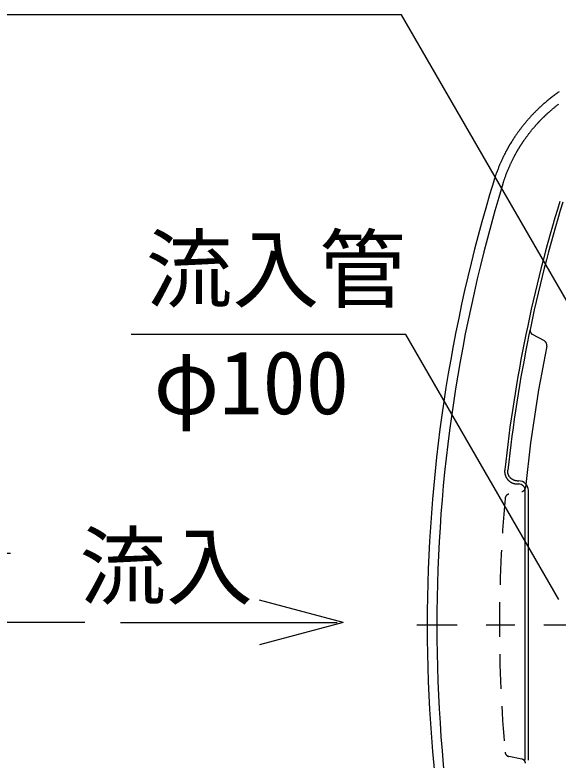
# Model space of a CAD drawing. Units: millimetres, scale not verified. Extents: x -22990 to 8910, y -6308 to 6308.
# Drawn here: x -6638 to -6074, y 455 to 1229 of the extents above; entities that cross this region are included whole.
import ezdxf
from ezdxf.enums import TextEntityAlignment as Align

# ---------------------------------------------------------------- set-up
doc = ezdxf.new("R2010")
doc.units = ezdxf.units.MM
doc.header["$LTSCALE"] = 30
doc.linetypes.add('CHAIN1', pattern=[8, 5, -1, 1, -1])
doc.linetypes.add('DASHED1', pattern=[1.8, 1.2, -0.6])
doc.layers.add('0-2_空気管', color=3, linetype='Continuous', lineweight=25)
doc.styles.add('ＭＳ ゴシック', font='')
doc.styles.get('ＭＳ ゴシック').set_extended_font_data('MS Gothic')

msp = doc.modelspace()

# ---------------------------------------------------------------- linework, layer by layer
at = {"layer": '0-2_空気管'}
for p, q in [((-6236.71, 1228.62), (-6791.89, 1228.62)), ((-5937.83, 710.96), (-6236.71, 1228.62)), ((-6088.39, 890.08), (-6100.68, 896.77)), ((-6116.78, 744.61), (-6114.91, 744.61)), ((-6116.79, 741.41), (-6114.88, 741.41)), ((-6108.26, 454.61), (-6108.26, 734.62)), ((-6105.06, 454.61), (-6105.06, 734.62))]:
    msp.add_line(p, q, dxfattribs=at)
at = {"layer": '0-2_空気管', "linetype": 'DASHED1'}
for p, q in [((-6127.5, 729.75), (-6127.59, 729.68)), ((-6125.9, 730.67), (-6125.98, 730.64)), ((-6125.75, 730.71), (-6125.9, 730.67)), ((-6111.98, 455.73), (-6125.27, 458.41))]:
    msp.add_line(p, q, dxfattribs=at)
at = {"layer": '0-2_空気管', "color": 4}
for p, q in [((-6297.4, 597.52), (-6384.33, 620.82)), ((-6528.59, 597.52), (-6303.63, 597.52)), ((-6297.4, 597.52), (-6384.33, 574.23))]:
    msp.add_line(p, q, dxfattribs=at)
at = {"layer": '0-2_空気管', "linetype": 'CHAIN1'}
msp.add_line((-3058.98, 594.61), (-6220.95, 594.61), dxfattribs=at)
at = {"layer": '0-2_空気管'}
for points in [[(-6074.28, 1147.86), (-6075.35, 1147.11), (-6076.38, 1146.37), (-6077.38, 1145.65), (-6078.34, 1144.94), (-6079.27, 1144.24), (-6080.18, 1143.55), (-6081.07, 1142.86), (-6081.94, 1142.17), (-6082.81, 1141.48), (-6083.66, 1140.79), (-6084.52, 1140.09), (-6085.36, 1139.39), (-6086.18, 1138.71), (-6086.98, 1138.03), (-6087.75, 1137.37), (-6088.5, 1136.72), (-6089.21, 1136.1), (-6089.89, 1135.51), (-6090.54, 1134.93), (-6091.16, 1134.37), (-6091.77, 1133.83), (-6092.36, 1133.28), (-6092.95, 1132.74), (-6093.53, 1132.18), (-6094.13, 1131.62), (-6094.74, 1131.04), (-6095.36, 1130.44), (-6095.98, 1129.83), (-6096.61, 1129.21), (-6097.23, 1128.59), (-6097.85, 1127.98), (-6098.46, 1127.37), (-6099.05, 1126.77), (-6099.62, 1126.18), (-6100.18, 1125.6), (-6100.73, 1125.02), (-6101.27, 1124.45), (-6101.8, 1123.88), (-6102.34, 1123.29)], [(-6073.17, 1148.63), (-6074.28, 1147.86)], [(-6084.97, 1126.48), (-6084.66, 1126.77), (-6084.32, 1127.07), (-6083.98, 1127.39), (-6083.61, 1127.71), (-6083.24, 1128.04), (-6082.86, 1128.39), (-6082.47, 1128.73), (-6082.07, 1129.08), (-6081.67, 1129.43), (-6081.25, 1129.79), (-6080.82, 1130.16), (-6080.37, 1130.54), (-6079.91, 1130.93), (-6079.42, 1131.34), (-6078.91, 1131.76), (-6078.37, 1132.21), (-6077.8, 1132.66), (-6077.22, 1133.14), (-6076.62, 1133.62), (-6076.01, 1134.1), (-6075.4, 1134.59), (-6074.78, 1135.07), (-6074.16, 1135.55), (-6073.55, 1136.02)], [(-6102.34, 1123.29), (-6102.88, 1122.7), (-6103.44, 1122.09), (-6104, 1121.46), (-6104.57, 1120.82), (-6105.14, 1120.17), (-6105.72, 1119.51), (-6106.3, 1118.84), (-6106.86, 1118.18), (-6107.42, 1117.53), (-6107.96, 1116.88), (-6108.49, 1116.25), (-6109, 1115.64), (-6109.5, 1115.03), (-6109.99, 1114.42), (-6110.47, 1113.82), (-6110.95, 1113.22), (-6111.43, 1112.61), (-6111.91, 1111.99), (-6112.39, 1111.37), (-6112.87, 1110.73), (-6113.35, 1110.1), (-6113.82, 1109.47), (-6114.29, 1108.84), (-6114.74, 1108.23), (-6115.18, 1107.63), (-6115.59, 1107.06), (-6115.99, 1106.51), (-6116.37, 1105.99), (-6116.72, 1105.48), (-6117.07, 1104.99), (-6117.4, 1104.51), (-6117.72, 1104.04), (-6118.04, 1103.58), (-6118.35, 1103.12), (-6118.66, 1102.66), (-6118.97, 1102.21), (-6119.27, 1101.75), (-6119.57, 1101.31), (-6119.86, 1100.87)], [(-6093.67, 1117.92), (-6093.41, 1118.2), (-6093.16, 1118.46), (-6092.92, 1118.71), (-6092.69, 1118.96), (-6092.47, 1119.19), (-6092.26, 1119.41), (-6092.05, 1119.62), (-6091.85, 1119.82), (-6091.66, 1120.03), (-6091.46, 1120.22), (-6090.88, 1120.81), (-6090.32, 1121.37), (-6090.14, 1121.55), (-6089.97, 1121.72), (-6089.81, 1121.89), (-6089.65, 1122.04), (-6089.5, 1122.19), (-6089.35, 1122.34), (-6089.05, 1122.63), (-6088.9, 1122.77), (-6088.75, 1122.92), (-6088.59, 1123.08), (-6088.42, 1123.24), (-6088.24, 1123.41), (-6088.06, 1123.59), (-6087.88, 1123.77), (-6087.68, 1123.95), (-6087.49, 1124.14), (-6087.29, 1124.32), (-6087.1, 1124.51), (-6086.89, 1124.7), (-6086.69, 1124.89), (-6086.49, 1125.09), (-6086.27, 1125.29), (-6086.04, 1125.5), (-6085.8, 1125.72), (-6085.54, 1125.96), (-6085.27, 1126.21), (-6084.97, 1126.48)], [(-6106.79, 1102.17), (-6106.43, 1102.66), (-6106.06, 1103.16), (-6105.67, 1103.68), (-6105.27, 1104.21), (-6104.86, 1104.75), (-6104.44, 1105.29), (-6104.02, 1105.84), (-6103.61, 1106.37), (-6103.2, 1106.89), (-6102.8, 1107.4), (-6102.4, 1107.89), (-6102.03, 1108.37), (-6101.65, 1108.83), (-6101.29, 1109.27), (-6100.93, 1109.71), (-6100.57, 1110.14), (-6100.22, 1110.56), (-6099.87, 1110.98), (-6099.52, 1111.39), (-6099.16, 1111.81), (-6098.81, 1112.22), (-6098.47, 1112.62), (-6098.13, 1113.01), (-6097.79, 1113.39), (-6097.47, 1113.75), (-6097.16, 1114.1), (-6096.87, 1114.44), (-6096.58, 1114.75), (-6096.31, 1115.06), (-6096.04, 1115.36), (-6095.78, 1115.65), (-6095.53, 1115.93), (-6095.26, 1116.21), (-6095, 1116.5), (-6094.74, 1116.78), (-6094.47, 1117.07), (-6094.2, 1117.36), (-6093.94, 1117.64), (-6093.67, 1117.92)], [(-6119.86, 1100.87), (-6120.14, 1100.44), (-6120.41, 1100.03), (-6120.67, 1099.63), (-6120.91, 1099.25), (-6121.15, 1098.89), (-6121.37, 1098.53), (-6121.59, 1098.19), (-6122.02, 1097.51), (-6122.23, 1097.17), (-6122.45, 1096.82), (-6122.67, 1096.46), (-6122.89, 1096.09), (-6123.58, 1094.97), (-6123.8, 1094.59), (-6124.02, 1094.22), (-6124.24, 1093.86), (-6124.45, 1093.51), (-6124.65, 1093.16), (-6124.85, 1092.82), (-6125.05, 1092.48), (-6125.24, 1092.14), (-6125.44, 1091.8), (-6125.64, 1091.44), (-6125.84, 1091.09), (-6126.05, 1090.72), (-6126.26, 1090.35), (-6126.47, 1089.97), (-6126.9, 1089.2), (-6127.11, 1088.82), (-6127.32, 1088.44), (-6127.52, 1088.07), (-6127.71, 1087.71), (-6127.9, 1087.35), (-6128.28, 1086.64), (-6128.47, 1086.28), (-6128.67, 1085.91), (-6128.87, 1085.53), (-6129.07, 1085.13), (-6129.29, 1084.71)], [(-6114.49, 1090.67), (-6114.36, 1090.88), (-6114.24, 1091.08), (-6114.12, 1091.27), (-6114.01, 1091.45), (-6113.9, 1091.63), (-6113.79, 1091.8), (-6113.68, 1091.98), (-6113.57, 1092.15), (-6113.46, 1092.34), (-6113.34, 1092.52), (-6113.21, 1092.72), (-6113.08, 1092.93), (-6112.95, 1093.14), (-6112.81, 1093.36), (-6112.67, 1093.58), (-6112.37, 1094.04), (-6112.23, 1094.27), (-6112.08, 1094.5), (-6111.93, 1094.73), (-6111.77, 1094.97), (-6111.61, 1095.22), (-6111.44, 1095.48), (-6111.26, 1095.75), (-6111.06, 1096.04), (-6110.86, 1096.35), (-6110.63, 1096.69), (-6110.39, 1097.04), (-6110.14, 1097.41), (-6109.88, 1097.8), (-6109.6, 1098.2), (-6109.32, 1098.62), (-6109.03, 1099.04), (-6108.73, 1099.47), (-6108.43, 1099.9), (-6108.12, 1100.34), (-6107.8, 1100.78), (-6107.47, 1101.23), (-6107.14, 1101.7), (-6106.79, 1102.17)], [(-6129.29, 1084.71), (-6129.52, 1084.27), (-6129.75, 1083.82), (-6129.98, 1083.34), (-6130.22, 1082.87), (-6130.47, 1082.38), (-6130.71, 1081.89), (-6131.2, 1080.89), (-6131.44, 1080.39), (-6131.69, 1079.87), (-6131.94, 1079.35), (-6132.19, 1078.81), (-6132.45, 1078.24), (-6132.72, 1077.66), (-6133, 1077.04), (-6133.29, 1076.4), (-6133.59, 1075.72), (-6133.9, 1075.01), (-6134.22, 1074.28), (-6134.54, 1073.53), (-6134.87, 1072.76), (-6135.2, 1071.97), (-6135.54, 1071.16), (-6135.87, 1070.35), (-6136.21, 1069.52), (-6136.54, 1068.7), (-6136.86, 1067.86), (-6137.18, 1067.04), (-6137.5, 1066.22), (-6137.8, 1065.42), (-6138.09, 1064.63), (-6138.37, 1063.86), (-6138.64, 1063.11), (-6138.89, 1062.39), (-6139.13, 1061.69), (-6139.35, 1061.03), (-6139.56, 1060.41), (-6139.75, 1059.82), (-6139.93, 1059.27), (-6140.1, 1058.76)], [(-6121.92, 1077.11), (-6121.67, 1077.61), (-6121.43, 1078.1), (-6121.18, 1078.59), (-6120.94, 1079.07), (-6120.7, 1079.55), (-6120.46, 1080.02), (-6120.22, 1080.48), (-6119.98, 1080.93), (-6119.76, 1081.36), (-6119.54, 1081.78), (-6119.34, 1082.17), (-6119.14, 1082.55), (-6118.94, 1082.91), (-6118.75, 1083.26), (-6118.57, 1083.6), (-6118.38, 1083.94), (-6118.2, 1084.27), (-6118.01, 1084.61), (-6117.63, 1085.29), (-6117.44, 1085.64), (-6117.25, 1085.98), (-6117.06, 1086.31), (-6116.87, 1086.64), (-6116.69, 1086.96), (-6116.51, 1087.26), (-6116.35, 1087.55), (-6116.19, 1087.82), (-6116.03, 1088.09), (-6115.88, 1088.35), (-6115.74, 1088.59), (-6115.59, 1088.83), (-6115.45, 1089.07), (-6115.31, 1089.31), (-6115.17, 1089.54), (-6115.03, 1089.77), (-6114.89, 1090), (-6114.75, 1090.23), (-6114.62, 1090.45), (-6114.49, 1090.67)], [(-6131.41, 1053.05), (-6131.26, 1053.52), (-6131.2, 1053.71), (-6131.13, 1053.95), (-6131.04, 1054.24), (-6130.94, 1054.56), (-6130.82, 1054.93), (-6130.69, 1055.35), (-6130.54, 1055.8), (-6130.39, 1056.3), (-6130.21, 1056.84), (-6130.01, 1057.42), (-6129.81, 1058.04), (-6129.58, 1058.7), (-6129.35, 1059.38), (-6129.1, 1060.09), (-6128.83, 1060.83), (-6128.56, 1061.59), (-6128.26, 1062.37), (-6127.96, 1063.16), (-6127.65, 1063.97), (-6127.33, 1064.78), (-6127.01, 1065.6), (-6126.68, 1066.42), (-6126.35, 1067.23), (-6126.01, 1068.03), (-6125.68, 1068.83), (-6125.35, 1069.6), (-6125.02, 1070.36), (-6124.69, 1071.1), (-6124.38, 1071.82), (-6124.07, 1072.52), (-6123.77, 1073.18), (-6123.48, 1073.82), (-6123.2, 1074.43), (-6122.93, 1075), (-6122.67, 1075.56), (-6122.41, 1076.09), (-6122.17, 1076.61), (-6121.92, 1077.11)], [(-6140.1, 1058.76), (-6140.25, 1058.3), (-6140.38, 1057.88), (-6140.5, 1057.51), (-6140.6, 1057.18), (-6140.69, 1056.89), (-6140.77, 1056.64), (-6140.97, 1055.97)], [(-6565.76, 597.52), (-6745.76, 597.52), (-6745.76, 957.52), (-6822.93, 669.52), (-6642.93, 669.52)], [(-6103.18, 902.19), (-6103.21, 902.08), (-6103.22, 902.04), (-6103.23, 901.98), (-6103.24, 901.92), (-6103.25, 901.86), (-6103.28, 901.71), (-6103.29, 901.63), (-6103.3, 901.55), (-6103.3, 901.47), (-6103.31, 901.38), (-6103.31, 901.3), (-6103.32, 901.21), (-6103.31, 901.12), (-6103.31, 901.01), (-6103.3, 900.91), (-6103.29, 900.79), (-6103.27, 900.67), (-6103.25, 900.53), (-6103.23, 900.4), (-6103.2, 900.25), (-6103.18, 900.12), (-6103.15, 899.98), (-6103.12, 899.85), (-6103.09, 899.73), (-6103.06, 899.61), (-6103.03, 899.51), (-6103, 899.41), (-6102.96, 899.32), (-6102.88, 899.14), (-6102.84, 899.05), (-6102.79, 898.96), (-6102.74, 898.86), (-6102.68, 898.76), (-6102.62, 898.66), (-6102.56, 898.56), (-6102.5, 898.46), (-6102.43, 898.37), (-6102.38, 898.28), (-6102.32, 898.2)], [(-6102.32, 898.2), (-6102.27, 898.13), (-6102.22, 898.07), (-6102.18, 898.01), (-6102.13, 897.95), (-6102.04, 897.85), (-6102, 897.8), (-6101.83, 897.63), (-6101.76, 897.57), (-6101.63, 897.44), (-6101.56, 897.38), (-6101.5, 897.32), (-6101.43, 897.27), (-6101.38, 897.22), (-6101.32, 897.18), (-6101.27, 897.14), (-6101.22, 897.1), (-6101.18, 897.07), (-6101.09, 897.01), (-6101.04, 896.98), (-6101, 896.95), (-6100.96, 896.93), (-6100.91, 896.9), (-6100.87, 896.88), (-6100.83, 896.86), (-6100.8, 896.84), (-6100.77, 896.82), (-6100.68, 896.77)], [(-6073.43, 621.51), (-6232.34, 896.74), (-6517.34, 896.74)], [(-6129.57, 756.03), (-6129.6, 755.74), (-6129.61, 755.62), (-6129.63, 755.48), (-6129.64, 755.32), (-6129.66, 755.14), (-6129.67, 754.95), (-6129.69, 754.74), (-6129.7, 754.53), (-6129.7, 754.32), (-6129.7, 754.1), (-6129.69, 753.89), (-6129.68, 753.66), (-6129.66, 753.43), (-6129.62, 753.18), (-6129.58, 752.92), (-6129.53, 752.64), (-6129.47, 752.33), (-6129.4, 752.01), (-6129.31, 751.67), (-6129.22, 751.31), (-6129.11, 750.95), (-6129.01, 750.59), (-6128.9, 750.24), (-6128.79, 749.91), (-6128.68, 749.59), (-6128.57, 749.3), (-6128.46, 749.03), (-6128.35, 748.78), (-6128.23, 748.54), (-6128.1, 748.3), (-6127.96, 748.07), (-6127.8, 747.82), (-6127.63, 747.57), (-6127.44, 747.29), (-6127.23, 747.01), (-6127, 746.71), (-6126.77, 746.42), (-6126.54, 746.13), (-6126.31, 745.85)], [(-6123.25, 747.25), (-6123.41, 747.41), (-6123.57, 747.58), (-6123.73, 747.77), (-6123.91, 747.97), (-6124.09, 748.19), (-6124.27, 748.41), (-6124.44, 748.63), (-6124.61, 748.85), (-6124.77, 749.07), (-6124.91, 749.27), (-6125.05, 749.47), (-6125.16, 749.65), (-6125.27, 749.83), (-6125.37, 750.01), (-6125.46, 750.2), (-6125.54, 750.39), (-6125.62, 750.59), (-6125.71, 750.81), (-6125.79, 751.05), (-6125.87, 751.3), (-6125.96, 751.57), (-6126.04, 751.84), (-6126.11, 752.11), (-6126.19, 752.38), (-6126.25, 752.64), (-6126.31, 752.89), (-6126.36, 753.12), (-6126.4, 753.33), (-6126.43, 753.53), (-6126.45, 753.71), (-6126.46, 753.89), (-6126.48, 754.06), (-6126.48, 754.23), (-6126.48, 754.39), (-6126.48, 754.55), (-6126.47, 754.71), (-6126.46, 754.87), (-6126.45, 755.01), (-6126.44, 755.15)], [(-6126.44, 755.15), (-6126.43, 755.27), (-6126.42, 755.38), (-6126.38, 755.69)], [(-6126.31, 745.85), (-6126.07, 745.58), (-6125.85, 745.33), (-6125.64, 745.1), (-6125.44, 744.89), (-6125.24, 744.7), (-6125.05, 744.53), (-6124.85, 744.37), (-6124.65, 744.21), (-6124.43, 744.05), (-6124.2, 743.9), (-6123.95, 743.74), (-6123.7, 743.58), (-6123.43, 743.42), (-6123.16, 743.26), (-6122.89, 743.11), (-6122.63, 742.96), (-6122.38, 742.83), (-6122.15, 742.71), (-6121.94, 742.6), (-6121.75, 742.51), (-6121.57, 742.43), (-6121.39, 742.36), (-6121.22, 742.29), (-6121.05, 742.23), (-6120.87, 742.16), (-6120.67, 742.1), (-6120.46, 742.04), (-6120.24, 741.98), (-6120.01, 741.91), (-6119.77, 741.85), (-6119.53, 741.79), (-6119.29, 741.73), (-6119.07, 741.68), (-6118.86, 741.63), (-6118.66, 741.59), (-6118.47, 741.55), (-6118.3, 741.52), (-6118.14, 741.5), (-6117.99, 741.48)], [(-6116.78, 744.61), (-6116.87, 744.62), (-6116.97, 744.62), (-6117.07, 744.62), (-6117.28, 744.63), (-6117.5, 744.65), (-6117.61, 744.66), (-6117.73, 744.68), (-6117.85, 744.7), (-6117.98, 744.72), (-6118.12, 744.75), (-6118.27, 744.78), (-6118.43, 744.81), (-6118.6, 744.85), (-6118.78, 744.9), (-6119.14, 744.99), (-6119.32, 745.04), (-6119.48, 745.09), (-6119.64, 745.14), (-6119.79, 745.18), (-6119.93, 745.23), (-6120.06, 745.28), (-6120.19, 745.33), (-6120.32, 745.38), (-6120.46, 745.45), (-6120.6, 745.52), (-6120.76, 745.6), (-6120.94, 745.69), (-6121.12, 745.79), (-6121.32, 745.9), (-6121.53, 746.01), (-6121.93, 746.25), (-6122.13, 746.38), (-6122.32, 746.5), (-6122.49, 746.61), (-6122.65, 746.73), (-6122.81, 746.85), (-6122.96, 746.98), (-6123.11, 747.11), (-6123.25, 747.25)], [(-6117.99, 741.48), (-6117.84, 741.46), (-6117.7, 741.45), (-6117.55, 741.44), (-6117.41, 741.43), (-6117.28, 741.43), (-6117.14, 741.42), (-6117.01, 741.42), (-6116.9, 741.42), (-6116.79, 741.41)]]:
    msp.add_lwpolyline(points, dxfattribs=at)
at = {"layer": '0-2_空気管', "linetype": 'DASHED1'}
for points in [[(-6127.59, 729.68), (-6127.67, 729.61), (-6127.75, 729.54), (-6127.82, 729.47), (-6127.89, 729.4), (-6127.96, 729.33), (-6128.02, 729.25), (-6128.09, 729.17), (-6128.16, 729.09), (-6128.23, 728.99), (-6128.29, 728.9), (-6128.36, 728.8), (-6128.42, 728.71), (-6128.49, 728.61), (-6128.54, 728.52), (-6128.6, 728.44), (-6128.64, 728.36), (-6128.68, 728.29), (-6128.72, 728.23), (-6128.75, 728.17), (-6128.81, 728.04), (-6128.84, 727.98), (-6128.87, 727.91), (-6128.9, 727.83), (-6128.93, 727.75), (-6128.96, 727.67), (-6128.99, 727.58), (-6129.02, 727.49), (-6129.08, 727.33), (-6129.1, 727.25), (-6129.13, 727.18), (-6129.14, 727.11), (-6129.16, 727.05), (-6129.17, 726.99), (-6129.19, 726.93), (-6129.2, 726.88), (-6129.21, 726.82), (-6129.22, 726.77), (-6129.22, 726.72), (-6129.23, 726.67)], [(-6125.98, 730.64), (-6126.06, 730.61), (-6126.14, 730.58), (-6126.22, 730.55), (-6126.31, 730.51), (-6126.4, 730.46), (-6126.49, 730.41), (-6126.6, 730.36), (-6126.7, 730.29), (-6126.82, 730.22), (-6126.94, 730.15), (-6127.06, 730.07), (-6127.17, 729.99), (-6127.29, 729.91), (-6127.39, 729.83), (-6127.5, 729.75)], [(-6125.27, 730.82), (-6125.38, 730.79), (-6125.42, 730.78), (-6125.47, 730.78), (-6125.53, 730.76), (-6125.6, 730.75), (-6125.67, 730.73), (-6125.75, 730.71)], [(-6129.23, 726.67), (-6129.24, 726.57), (-6129.25, 726.53), (-6129.25, 726.49), (-6129.25, 726.45), (-6129.26, 726.35)], [(-6129.26, 462.88), (-6129.25, 462.77), (-6129.25, 462.72), (-6129.24, 462.67), (-6129.24, 462.61), (-6129.23, 462.54), (-6129.22, 462.46), (-6129.21, 462.39), (-6129.2, 462.31), (-6129.18, 462.23), (-6129.17, 462.15), (-6129.15, 462.07), (-6129.13, 461.99), (-6129.1, 461.9), (-6129.07, 461.81), (-6129.04, 461.72), (-6129, 461.62), (-6128.95, 461.51), (-6128.9, 461.39), (-6128.84, 461.27), (-6128.72, 461.02), (-6128.65, 460.9), (-6128.59, 460.77), (-6128.52, 460.66), (-6128.45, 460.55), (-6128.39, 460.45), (-6128.33, 460.36), (-6128.27, 460.27), (-6128.21, 460.19), (-6128.15, 460.12), (-6128.09, 460.04), (-6128.02, 459.97), (-6127.95, 459.9), (-6127.87, 459.82), (-6127.78, 459.74), (-6127.61, 459.58), (-6127.52, 459.51), (-6127.43, 459.44), (-6127.35, 459.37), (-6127.27, 459.31)], [(-6127.27, 459.31), (-6127.21, 459.25), (-6127.14, 459.21), (-6127.08, 459.16), (-6127.02, 459.12), (-6126.96, 459.09), (-6126.84, 459.01), (-6126.77, 458.98), (-6126.7, 458.94), (-6126.62, 458.9), (-6126.55, 458.86), (-6126.46, 458.82), (-6126.38, 458.78), (-6126.3, 458.74), (-6126.22, 458.7), (-6126.14, 458.67), (-6126.07, 458.64), (-6125.95, 458.59), (-6125.89, 458.57), (-6125.78, 458.53), (-6125.68, 458.5), (-6125.63, 458.49), (-6125.58, 458.48), (-6125.53, 458.47), (-6125.48, 458.46), (-6125.44, 458.45), (-6125.4, 458.44), (-6125.37, 458.43), (-6125.27, 458.41)]]:
    msp.add_lwpolyline(points, dxfattribs=at)
at = {"layer": '0-2_空気管'}
for centre, radius, start, end in [((-4635.06, 594.61), 1575, 162.967, 197.03299), ((-4635.06, 594.61), 1565, 162.967, 197.03299), ((-4635.06, 594.61), 1503.2, 162.967, 173.836), ((-4635.06, 594.61), 1500, 162.967, 173.836), ((-4658.64, 594.61), 1456.42, 168.51099, 174.353)]:
    msp.add_arc(centre, radius, start, end, dxfattribs=at)
at = {"layer": '0-2_空気管', "linetype": 'DASHED1'}
msp.add_arc((-4635.06, 594.61), 1500, 174.961, 185.03899, dxfattribs=at)
at = {"layer": '0-2_空気管'}
for centre, major_axis, start_param, end_param in [((-6090.79, 885.69), (5.01, 0), 6.082938, 7.354808), ((-6115.07, 734.62), (10.01, 0), 6.283185, 7.853982), ((-6115.07, 734.62), (6.81, 0), 6.283185, 7.853982)]:
    msp.add_ellipse(centre, major_axis=major_axis, ratio=0.9986, start_param=start_param, end_param=end_param, dxfattribs=at)
at = {"layer": '0-2_空気管', "linetype": 'DASHED1'}
for centre, start_param, end_param in [((-6112.97, 738.4), 4.912189, 6.184769), ((-6112.97, 450.82), 0.098416, 1.370996)]:
    msp.add_ellipse(centre, major_axis=(5.01, 0), ratio=0.9986, start_param=start_param, end_param=end_param, dxfattribs=at)

# ---------------------------------------------------------------- texts
at = {"layer": '0-2_空気管', "color": 4, "style": 'ＭＳ ゴシック'}
for s, p in [('流入管', (-6502.34, 911.74)), ('φ100', (-6494.21, 794.1)), ('流入', (-6571.22, 603.17))]:
    msp.add_text(s, height=65.98, dxfattribs=at).set_placement(p, align=Align.BOTTOM_LEFT)

doc.saveas('drawing.dxf')
